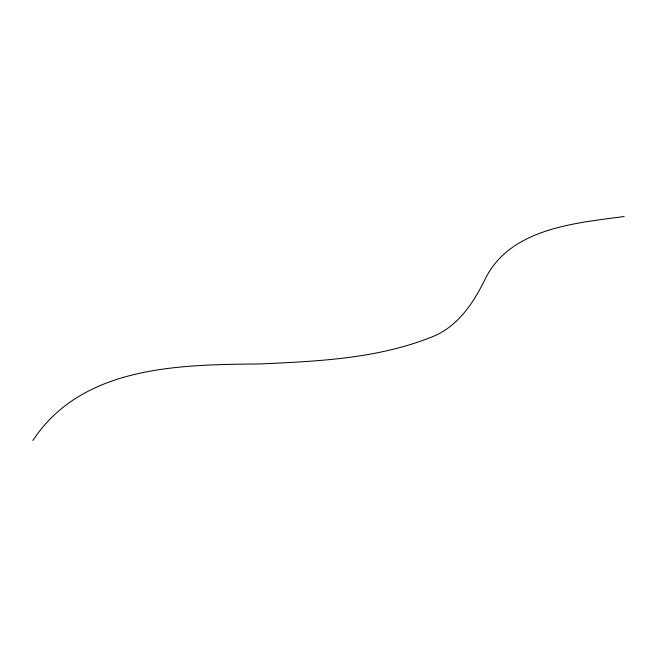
<?xml version="1.0" encoding="UTF-8"?>
<svg xmlns="http://www.w3.org/2000/svg" width="657" height="657" viewBox="0 0 657 657"><rect width="100%" height="100%" fill="white"/><g stroke="black" fill="none" stroke-linecap="round" stroke-linejoin="round"><path stroke-width="0.99" d="M32.85 440.469C82.388 365.399 179.755 364.717 259.983 363.953C317.405 361.301 376.642 358.804 430.713 337.402C457.477 327.498 473.582 302.885 485.507 278.396C510.785 228.209 575.097 223.101 624.15 216.531"/></g></svg>
